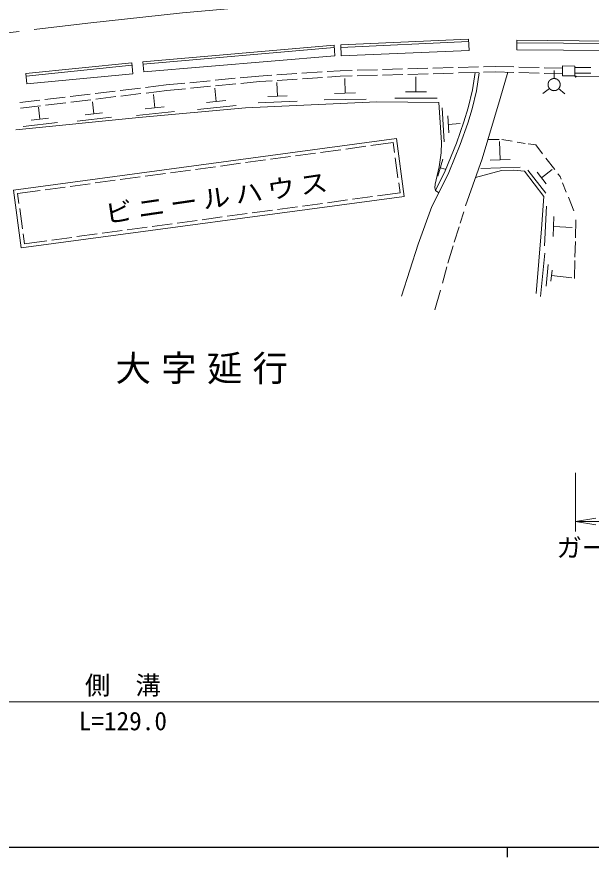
# Model space of a CAD drawing. Units: millimetres at full size, sheet at 1:1000; details may follow other scales. Extents: x 40000 to 680000, y 20000 to 380000.
# Drawn here: x 119510 to 176320, y 204000 to 287102 of the extents above; entities that cross this region are included whole.
import ezdxf
from ezdxf.enums import TextEntityAlignment as Align

# ---------------------------------------------------------------- set-up
doc = ezdxf.new("R2010")
doc.units = ezdxf.units.MM
doc.header["$LTSCALE"] = 1000
doc.linetypes.add('CHAIN', pattern=[18.5, 12, -1.5, 3.5, -1.5])
for name, color, linetype, lineweight in [('M-BMK', 2, 'CHAIN', 13), ('M-STR-HTXT', 7, 'Continuous', 13), ('M-STR-STRC', 7, 'Continuous', 13), ('M-TTL-BAND', 7, 'Continuous', 25), ('M-WORK', 1, 'Continuous', 13)]:
    doc.layers.add(name, color=color, linetype=linetype, lineweight=lineweight)
doc.layers.add('M-BMK-HTXT', color=7, linetype='Continuous')
doc.styles.add('ＭＳ ゴシック', font='')
doc.styles.get('ＭＳ ゴシック').set_extended_font_data('MS Gothic')

# ---------------------------------------------------------------- blocks, each defined once
blk = doc.blocks.new('open_arrow')
at = {"color": 0, "linetype": 'Continuous', "lineweight": -2}
blk.add_lwpolyline([(7.5, 1.25), (0, 0), (7.5, -1.25)], dxfattribs=at)

msp = doc.modelspace()

# ---------------------------------------------------------------- linework, layer by layer
at = {"layer": 'M-BMK'}
msp.add_line((66119, 279367), (126521, 286460), dxfattribs=at)
msp.add_lwpolyline([(126521, 286460), (135882, 287509), (145266, 288325), (154668, 288909), (164081, 289260)], dxfattribs=at)
at = {"layer": 'M-STR-HTXT'}
for p, q in [((174782, 242000), (174782, 236192)), ((174782, 237192), (185720, 237192)), ((66226, 219369), (193606, 219369))]:
    msp.add_line(p, q, dxfattribs=at)
at = {"layer": 'M-STR-STRC'}
msp.add_line((174859, 281198), (178353, 281174), dxfattribs=at)
msp.add_lwpolyline([(174834, 281198), (174834, 281199), (174834, 281200), (174834, 281201), (174834, 281202), (174834, 281203), (174834, 281204), (174834, 281205), (174834, 281205), (174833, 281206), (174833, 281207), (174833, 281208), (174833, 281209), (174833, 281210), (174832, 281211), (174832, 281211), (174832, 281212), (174832, 281213), (174832, 281214), (174831, 281215), (174831, 281216), (174831, 281216), (174830, 281217), (174830, 281218), (174830, 281219), (174829, 281220), (174829, 281220), (174829, 281221), (174828, 281222), (174828, 281223), (174827, 281223), (174827, 281224), (174826, 281225), (174826, 281226), (174825, 281226), (174825, 281227), (174824, 281228), (174824, 281229), (174823, 281229), (174823, 281230), (174822, 281231), (174822, 281231), (174821, 281232), (174820, 281233), (174820, 281233), (174819, 281234), (174819, 281234), (174818, 281235), (174817, 281236), (174817, 281236), (174816, 281237), (174815, 281237), (174815, 281238), (174814, 281238), (174813, 281239), (174813, 281239), (174812, 281240), (174811, 281240), (174810, 281241), (174810, 281241), (174809, 281242), (174808, 281242), (174807, 281243), (174807, 281243), (174806, 281243), (174805, 281244), (174804, 281244), (174803, 281245), (174803, 281245), (174802, 281245), (174801, 281245), (174800, 281246), (174799, 281246), (174798, 281246), (174798, 281247), (174797, 281247), (174796, 281247), (174795, 281247), (174794, 281247), (174793, 281248), (174792, 281248), (174792, 281248), (174791, 281248), (174790, 281248), (174789, 281248), (174788, 281248), (174787, 281248), (174786, 281248), (174786, 281248), (174785, 281248), (174784, 281248), (174783, 281248), (174782, 281248), (174781, 281248), (174780, 281248), (174779, 281248), (174779, 281248), (174778, 281248), (174777, 281248), (174776, 281248), (174775, 281248), (174774, 281247), (174773, 281247), (174773, 281247), (174772, 281247), (174771, 281247), (174770, 281246), (174769, 281246), (174768, 281246), (174767, 281246), (174767, 281245), (174766, 281245), (174765, 281245), (174764, 281244), (174763, 281244), (174763, 281244), (174762, 281243), (174761, 281243), (174760, 281242), (174759, 281242), (174759, 281242), (174758, 281241), (174757, 281241), (174757, 281240), (174756, 281240), (174755, 281239), (174754, 281239), (174754, 281238), (174753, 281238), (174752, 281237), (174752, 281237), (174751, 281236), (174750, 281235), (174750, 281235), (174749, 281234), (174748, 281234), (174748, 281233), (174747, 281232), (174747, 281232), (174746, 281231), (174745, 281230), (174745, 281230), (174744, 281229), (174744, 281228), (174743, 281228), (174743, 281227), (174742, 281226), (174742, 281225), (174741, 281225), (174741, 281224), (174741, 281223), (174740, 281222), (174740, 281222), (174739, 281221), (174739, 281220), (174739, 281219), (174738, 281218), (174738, 281218), (174737, 281217), (174737, 281216), (174737, 281215), (174737, 281214), (174736, 281213), (174736, 281213), (174736, 281212), (174736, 281211), (174735, 281210), (174735, 281209), (174735, 281208), (174735, 281208), (174735, 281207), (174735, 281206), (174734, 281205), (174734, 281204), (174734, 281203), (174734, 281202), (174734, 281201), (174734, 281201), (174734, 281200), (174734, 281199), (174734, 281198), (174734, 281197), (174734, 281196), (174734, 281195), (174734, 281194), (174734, 281194), (174734, 281193), (174734, 281192), (174735, 281191), (174735, 281190), (174735, 281189), (174735, 281188), (174735, 281188), (174735, 281187), (174736, 281186), (174736, 281185), (174736, 281184), (174736, 281183), (174737, 281183), (174737, 281182), (174737, 281181), (174737, 281180), (174738, 281179), (174738, 281178), (174739, 281178), (174739, 281177), (174739, 281176), (174740, 281175), (174740, 281175), (174741, 281174), (174741, 281173), (174741, 281172), (174742, 281171), (174742, 281171), (174743, 281170), (174743, 281169), (174744, 281169), (174744, 281168), (174745, 281167), (174745, 281167), (174746, 281166), (174747, 281165), (174747, 281165), (174748, 281164), (174748, 281163), (174749, 281163), (174750, 281162), (174750, 281161), (174751, 281161), (174752, 281160), (174752, 281160), (174753, 281159), (174754, 281159), (174754, 281158), (174755, 281158), (174756, 281157), (174757, 281157), (174757, 281156), (174758, 281156), (174759, 281155), (174759, 281155), (174760, 281154), (174761, 281154), (174762, 281154), (174763, 281153), (174763, 281153), (174764, 281153), (174765, 281152), (174766, 281152), (174767, 281152), (174767, 281151), (174768, 281151), (174769, 281151), (174770, 281150), (174771, 281150), (174772, 281150), (174773, 281150), (174773, 281150), (174774, 281149), (174775, 281149), (174776, 281149), (174777, 281149), (174778, 281149), (174779, 281149), (174779, 281149), (174780, 281149), (174781, 281148), (174782, 281148), (174783, 281148), (174784, 281148), (174785, 281148), (174786, 281148), (174786, 281148), (174787, 281149), (174788, 281149), (174789, 281149), (174790, 281149), (174791, 281149), (174792, 281149), (174792, 281149), (174793, 281149), (174794, 281149), (174795, 281150), (174796, 281150), (174797, 281150), (174798, 281150), (174798, 281151), (174799, 281151), (174800, 281151), (174801, 281151), (174802, 281152), (174803, 281152), (174803, 281152), (174804, 281153), (174805, 281153), (174806, 281153), (174807, 281154), (174807, 281154), (174808, 281155), (174809, 281155), (174810, 281155), (174810, 281156), (174811, 281156), (174812, 281157), (174813, 281157), (174813, 281158), (174814, 281158), (174815, 281159), (174815, 281159), (174816, 281160), (174817, 281161), (174817, 281161), (174818, 281162), (174819, 281162), (174819, 281163), (174820, 281164), (174820, 281164), (174821, 281165), (174822, 281166), (174822, 281166), (174823, 281167), (174823, 281168), (174824, 281168), (174824, 281169), (174825, 281170), (174825, 281170), (174826, 281171), (174826, 281172), (174827, 281173), (174827, 281173), (174828, 281174), (174828, 281175), (174829, 281176), (174829, 281176), (174829, 281177), (174830, 281178), (174830, 281179), (174830, 281180), (174831, 281180), (174831, 281181), (174831, 281182), (174832, 281183), (174832, 281184), (174832, 281185), (174832, 281185), (174832, 281186), (174833, 281187), (174833, 281188), (174833, 281189), (174833, 281190), (174833, 281191), (174834, 281191), (174834, 281192), (174834, 281193), (174834, 281194), (174834, 281195), (174834, 281196), (174834, 281197), (174834, 281198)], close=True, dxfattribs=at)
at = {"layer": 'M-TTL-BAND'}
for p, q in [((40000, 205000), (579000, 205000)), ((168000, 205000), (168000, 204000))]:
    msp.add_line(p, q, dxfattribs=at)
at = {"layer": 'M-WORK'}
for p, q in [((150890, 284300), (131976, 282663)), ((150890, 284300), (150978, 283235)), ((164189, 284903), (151547, 284327)), ((151592, 283239), (151547, 284327)), ((164199, 284653), (151557, 284078)), ((164189, 284903), (164236, 283764)), ((168963, 283838), (168970, 284793)), ((186342, 284379), (168968, 284543)), ((186344, 284629), (168970, 284793)), ((150911, 284051), (131996, 282414)), ((164236, 283764), (151592, 283239)), ((186337, 283709), (168963, 283838)), ((130876, 282555), (120418, 281483)), ((130876, 282555), (130978, 281463)), ((132058, 281670), (131976, 282663)), ((150978, 283235), (132058, 281670)), ((130899, 282306), (120441, 281234)), ((150211, 281687), (151479, 281769)), ((151479, 281769), (152674, 281803)), ((153174, 281817), (155173, 281873)), ((155673, 281887), (157673, 281944)), ((158172, 281958), (160172, 282014)), ((160671, 282028), (162671, 282084)), ((163170, 282098), (165170, 282154)), ((165669, 282168), (166865, 282202)), ((166865, 282202), (168676, 282149)), ((169176, 282134), (171175, 282076)), ((171675, 282061), (173486, 282008)), ((172660, 280998), (172672, 281798)), ((173483, 281273), (173487, 282239)), ((173487, 282239), (174703, 282233)), ((174703, 282233), (174699, 281267)), ((174703, 282095), (176276, 282091)), ((120512, 280481), (120418, 281483)), ((130978, 281463), (120512, 280481)), ((139122, 280829), (141113, 281022)), ((141611, 281070), (143454, 281248)), ((143454, 281248), (144722, 281330)), ((145221, 281363), (147217, 281492)), ((145256, 280814), (147252, 280944)), ((147716, 281525), (149712, 281655)), ((147751, 280976), (149747, 281106)), ((150246, 281138), (151504, 281220)), ((151504, 281220), (152687, 281253)), ((151982, 279548), (151952, 281005)), ((153187, 281267), (155186, 281323)), ((155686, 281337), (157685, 281394)), ((158185, 281408), (160184, 281464)), ((158991, 279693), (158990, 281151)), ((160684, 281478), (162683, 281534)), ((163183, 281548), (165182, 281604)), ((164570, 279874), (164848, 281582)), ((164962, 279797), (165253, 281578)), ((165682, 281618), (166865, 281652)), ((166865, 281652), (168675, 281599)), ((167332, 279025), (168067, 281617)), ((169175, 281584), (171174, 281526)), ((171674, 281511), (173484, 281458)), ((174699, 281267), (173483, 281273)), ((174700, 281545), (176271, 281541)), ((132225, 280113), (134293, 280363)), ((134293, 280363), (136136, 280541)), ((136634, 280589), (138625, 280781)), ((136686, 280042), (138677, 280234)), ((139234, 278718), (139094, 280054)), ((139174, 280282), (141165, 280474)), ((141663, 280522), (143498, 280700)), ((143498, 280700), (144757, 280781)), ((145284, 279260), (145226, 280602)), ((124779, 279212), (126764, 279452)), ((127261, 279512), (129246, 279753)), ((129743, 279813), (131728, 280053)), ((129807, 279266), (131792, 279506)), ((132289, 279567), (134353, 279816)), ((133153, 278097), (133015, 279412)), ((134353, 279816), (136188, 279993)), ((146243, 279302), (144326, 279218)), ((153023, 279569), (150941, 279527)), ((160032, 279694), (157950, 279692)), ((164161, 278115), (164570, 279874)), ((164547, 278012), (164962, 279797)), ((172180, 280027), (171552, 279531)), ((173101, 280002), (173701, 279472)), ((119815, 278612), (121801, 278852)), ((122297, 278912), (124282, 279152)), ((122361, 278366), (124347, 278606)), ((124843, 278666), (126829, 278906)), ((127130, 277500), (126993, 278690)), ((127325, 278966), (129310, 279206)), ((140189, 278818), (138280, 278617)), ((155117, 278683), (142123, 278094)), ((147227, 278769), (143392, 278601)), ((154076, 278965), (149912, 278881)), ((161246, 278634), (155117, 278683)), ((161074, 279071), (156909, 279067)), ((161516, 274671), (161246, 278634)), ((165528, 273043), (167332, 279025)), ((119879, 278066), (121865, 278306)), ((121785, 276967), (121648, 278157)), ((127980, 277598), (126279, 277402)), ((135091, 277732), (131335, 277336)), ((142123, 278094), (131577, 277156)), ((134092, 278196), (132214, 277999)), ((141203, 278346), (137386, 277944)), ((161791, 274749), (161569, 278100)), ((163735, 276700), (164161, 278115)), ((164116, 276576), (164547, 278012)), ((131577, 277156), (119430, 275923)), ((122635, 277065), (120934, 276869)), ((128889, 277185), (125488, 276794)), ((162238, 275620), (162127, 277296)), ((123544, 276652), (120143, 276261)), ((162182, 276458), (163355, 276536)), ((162991, 274606), (163735, 276700)), ((163365, 274464), (164116, 276576)), ((119171, 269975), (157068, 275065)), ((152039, 274029), (154021, 274298)), ((154516, 274365), (156741, 274667)), ((156741, 274667), (156876, 273668)), ((157068, 275065), (157838, 269333)), ((161491, 273665), (161516, 274671)), ((161879, 271874), (162991, 274606)), ((162244, 271712), (163365, 274464)), ((166106, 274961), (167227, 274957)), ((167319, 272946), (167252, 274766)), ((167471, 274956), (168517, 274792)), ((168982, 274719), (169804, 274590)), ((170088, 274546), (170833, 274429)), ((170833, 274429), (171502, 273563)), ((147084, 273357), (149066, 273626)), ((149562, 273693), (151544, 273962)), ((161295, 272278), (161491, 273665)), ((139652, 272349), (141634, 272618)), ((142130, 272685), (144112, 272954)), ((144607, 273021), (146589, 273290)), ((156943, 273172), (157212, 271190)), ((161156, 271328), (161641, 273023)), ((163890, 268423), (165528, 273043)), ((168295, 272982), (166344, 272910)), ((171842, 273123), (172710, 271999)), ((134698, 271677), (136680, 271946)), ((137175, 272013), (139157, 272282)), ((160874, 270548), (161295, 272278)), ((160935, 269918), (161879, 271874)), ((161398, 272176), (161883, 272037)), ((167452, 271909), (164883, 271224)), ((169298, 272238), (165398, 272094)), ((168630, 271933), (167452, 271909)), ((169735, 271835), (168630, 271933)), ((171649, 269332), (169735, 271835)), ((171847, 269673), (170061, 271950)), ((171410, 271169), (172473, 272002)), ((127266, 270669), (129248, 270938)), ((129743, 271005), (131725, 271274)), ((132221, 271341), (134202, 271610)), ((161265, 269691), (162244, 271712)), ((171856, 270599), (170963, 271738)), ((173027, 271589), (173250, 271300)), ((173250, 271300), (173346, 271061)), ((122311, 269997), (124293, 270266)), ((124789, 270333), (126770, 270602)), ((157279, 270695), (157415, 269696)), ((160849, 270205), (160874, 270548)), ((160935, 269918), (160849, 270205)), ((173492, 270695), (173861, 269773)), ((119941, 264244), (119171, 269975)), ((119591, 269628), (121816, 269930)), ((119727, 268629), (119591, 269628)), ((157838, 269333), (119941, 264244)), ((154695, 269327), (152713, 269058)), ((157415, 269696), (155191, 269394)), ((160566, 268329), (161265, 269691)), ((161265, 269691), (160935, 269918)), ((171391, 266130), (171649, 269332)), ((174067, 269259), (174608, 267906)), ((149740, 268655), (147759, 268386)), ((152218, 268991), (150236, 268722)), ((120063, 266152), (119794, 268134)), ((142308, 267647), (140327, 267378)), ((144786, 267983), (142804, 267714)), ((147263, 268319), (145281, 268050)), ((159204, 264630), (160566, 268329)), ((163720, 267831), (163364, 266698)), ((171707, 264439), (171903, 268375)), ((137354, 266975), (135372, 266706)), ((139831, 267311), (137849, 267042)), ((172543, 265384), (172641, 267352)), ((174811, 267018), (174764, 265252)), ((129922, 265967), (127940, 265698)), ((132399, 266303), (130417, 266034)), ((134876, 266639), (132895, 266370)), ((163252, 266342), (162773, 264817)), ((170876, 259737), (171391, 266130)), ((172592, 266368), (174429, 266277)), ((120266, 264658), (120130, 265657)), ((124967, 265295), (122985, 265027)), ((127445, 265631), (125463, 265363)), ((122490, 264959), (120266, 264658)), ((157547, 259477), (159204, 264630)), ((162660, 264457), (162395, 263610)), ((174754, 264875), (174712, 263337)), ((162395, 263610), (162152, 262737)), ((171320, 259453), (171751, 263733)), ((171856, 260480), (172071, 262620)), ((174704, 263015), (174655, 261220)), ((161599, 260748), (162051, 262374)), ((172338, 260972), (172445, 262042)), ((172391, 261507), (174389, 261305)), ((160867, 258117), (161409, 260066))]:
    msp.add_line(p, q, dxfattribs=at)
msp.add_lwpolyline([(173251, 280398), (173251, 280409), (173250, 280419), (173250, 280430), (173249, 280440), (173249, 280451), (173248, 280461), (173246, 280472), (173245, 280482), (173243, 280493), (173242, 280503), (173240, 280513), (173238, 280524), (173235, 280534), (173233, 280544), (173230, 280554), (173227, 280564), (173224, 280574), (173221, 280584), (173218, 280594), (173214, 280604), (173211, 280614), (173207, 280624), (173203, 280634), (173199, 280643), (173194, 280653), (173190, 280662), (173185, 280672), (173180, 280681), (173175, 280690), (173170, 280699), (173165, 280708), (173159, 280717), (173154, 280726), (173148, 280735), (173142, 280743), (173136, 280752), (173129, 280760), (173123, 280769), (173116, 280777), (173110, 280785), (173103, 280793), (173096, 280801), (173089, 280809), (173082, 280816), (173074, 280824), (173067, 280831), (173059, 280838), (173051, 280845), (173043, 280852), (173035, 280859), (173027, 280866), (173019, 280872), (173011, 280879), (173002, 280885), (172994, 280891), (172985, 280897), (172976, 280903), (172967, 280908), (172958, 280914), (172949, 280919), (172940, 280924), (172931, 280929), (172922, 280934), (172912, 280939), (172903, 280943), (172893, 280947), (172883, 280952), (172874, 280956), (172864, 280959), (172854, 280963), (172844, 280966), (172834, 280970), (172824, 280973), (172814, 280976), (172804, 280979), (172794, 280981), (172784, 280984), (172773, 280986), (172763, 280988), (172753, 280990), (172742, 280991), (172732, 280993), (172722, 280994), (172711, 280995), (172701, 280996), (172690, 280997), (172680, 280998), (172669, 280998), (172659, 280998), (172648, 280998), (172638, 280998), (172627, 280998), (172617, 280998), (172606, 280997), (172596, 280996), (172585, 280995), (172575, 280994), (172565, 280992), (172554, 280991), (172544, 280989), (172533, 280987), (172523, 280985), (172513, 280982), (172503, 280980), (172493, 280977), (172483, 280974), (172472, 280971), (172462, 280968), (172453, 280965), (172443, 280961), (172433, 280957), (172423, 280954), (172413, 280950), (172404, 280945), (172394, 280941), (172385, 280936), (172375, 280932), (172366, 280927), (172357, 280922), (172348, 280916), (172339, 280911), (172330, 280905), (172321, 280900), (172312, 280894), (172304, 280888), (172295, 280882), (172287, 280875), (172279, 280869), (172270, 280862), (172262, 280856), (172254, 280849), (172247, 280842), (172239, 280835), (172231, 280827), (172224, 280820), (172217, 280812), (172209, 280805), (172202, 280797), (172195, 280789), (172189, 280781), (172182, 280773), (172176, 280765), (172169, 280756), (172163, 280748), (172157, 280739), (172151, 280730), (172145, 280722), (172140, 280713), (172134, 280704), (172129, 280695), (172124, 280686), (172119, 280676), (172114, 280667), (172110, 280657), (172105, 280648), (172101, 280638), (172097, 280629), (172093, 280619), (172089, 280609), (172085, 280599), (172082, 280589), (172079, 280579), (172076, 280569), (172073, 280559), (172070, 280549), (172068, 280539), (172065, 280529), (172063, 280518), (172061, 280508), (172059, 280498), (172057, 280487), (172056, 280477), (172055, 280467), (172054, 280456), (172053, 280446), (172052, 280435), (172051, 280425), (172051, 280414), (172051, 280404), (172051, 280393), (172051, 280383), (172051, 280372), (172052, 280362), (172053, 280351), (172054, 280341), (172055, 280330), (172056, 280320), (172057, 280310), (172059, 280299), (172061, 280289), (172063, 280279), (172065, 280268), (172068, 280258), (172070, 280248), (172073, 280238), (172076, 280228), (172079, 280218), (172082, 280208), (172085, 280198), (172089, 280188), (172093, 280178), (172097, 280168), (172101, 280159), (172105, 280149), (172110, 280140), (172114, 280130), (172119, 280121), (172124, 280111), (172129, 280102), (172134, 280093), (172140, 280084), (172145, 280075), (172151, 280067), (172157, 280058), (172163, 280049), (172169, 280041), (172176, 280032), (172182, 280024), (172189, 280016), (172195, 280008), (172202, 280000), (172209, 279992), (172217, 279985), (172224, 279977), (172231, 279970), (172239, 279962), (172247, 279955), (172254, 279948), (172262, 279941), (172270, 279935), (172279, 279928), (172287, 279922), (172295, 279915), (172304, 279909), (172312, 279903), (172321, 279897), (172330, 279892), (172339, 279886), (172348, 279881), (172357, 279875), (172366, 279870), (172375, 279865), (172385, 279861), (172394, 279856), (172404, 279852), (172413, 279847), (172423, 279843), (172433, 279840), (172443, 279836), (172453, 279832), (172462, 279829), (172472, 279826), (172483, 279823), (172493, 279820), (172503, 279817), (172513, 279815), (172523, 279812), (172533, 279810), (172544, 279808), (172554, 279806), (172565, 279805), (172575, 279803), (172585, 279802), (172596, 279801), (172606, 279800), (172617, 279799), (172627, 279799), (172638, 279799), (172648, 279798), (172659, 279799), (172669, 279799), (172680, 279799), (172690, 279800), (172701, 279801), (172711, 279802), (172722, 279803), (172732, 279804), (172742, 279806), (172753, 279807), (172763, 279809), (172773, 279811), (172784, 279813), (172794, 279816), (172804, 279818), (172814, 279821), (172824, 279824), (172834, 279827), (172844, 279831), (172854, 279834), (172864, 279838), (172874, 279841), (172883, 279845), (172893, 279850), (172903, 279854), (172912, 279858), (172922, 279863), (172931, 279868), (172940, 279873), (172949, 279878), (172958, 279883), (172967, 279889), (172976, 279894), (172985, 279900), (172994, 279906), (173002, 279912), (173011, 279918), (173019, 279925), (173027, 279931), (173035, 279938), (173043, 279945), (173051, 279952), (173059, 279959), (173067, 279966), (173074, 279973), (173082, 279981), (173089, 279988), (173096, 279996), (173103, 280004), (173110, 280012), (173116, 280020), (173123, 280028), (173129, 280037), (173136, 280045), (173142, 280054), (173148, 280062), (173154, 280071), (173159, 280080), (173165, 280089), (173170, 280098), (173175, 280107), (173180, 280116), (173185, 280125), (173190, 280135), (173194, 280144), (173199, 280154), (173203, 280163), (173207, 280173), (173211, 280183), (173214, 280193), (173218, 280203), (173221, 280213), (173224, 280223), (173227, 280233), (173230, 280243), (173233, 280253), (173235, 280263), (173238, 280273), (173240, 280284), (173242, 280294), (173243, 280304), (173245, 280315), (173246, 280325), (173248, 280336), (173249, 280346), (173249, 280357), (173250, 280367), (173250, 280377), (173251, 280388)], close=True, dxfattribs=at)

# ---------------------------------------------------------------- block references
at = {"layer": 'M-STR-HTXT', "xscale": 267, "yscale": 267}
msp.add_blockref('open_arrow', (174782, 237192), dxfattribs=at)

# ---------------------------------------------------------------- texts
at = {"layer": 'M-BMK-HTXT', "insert": (129279, 250766), "char_height": 2566, "attachment_point": 7, "style": 'ＭＳ ゴシック'}
msp.add_mtext('\\T1.29;大字延行', dxfattribs=at)
at = {"layer": 'M-STR-HTXT', "style": 'ＭＳ ゴシック'}
for s, p in [('ガードパイプ', (180387, 234604)), ('側\u3000溝', (130000, 221000))]:
    msp.add_text(s, height=1833, dxfattribs=at).set_placement(p, align=Align.MIDDLE_CENTER)
msp.add_text('L=129.0', height=1833, dxfattribs=at).set_placement((130000, 216000), align=Align.BOTTOM_CENTER)
at = {"layer": 'M-WORK', "insert": (128384, 266599), "char_height": 1833, "attachment_point": 7, "rotation": 8.3, "style": 'ＭＳ ゴシック'}
msp.add_mtext('\\T1.18;\\W1.1;ビニールハウス', dxfattribs=at)

doc.saveas('drawing.dxf')
